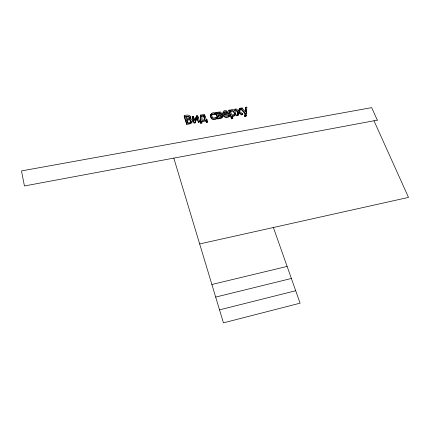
<?xml version="1.0" encoding="UTF-8"?>
<svg xmlns="http://www.w3.org/2000/svg" width="430" height="430" viewBox="0 0 430 430"><rect width="100%" height="100%" fill="white"/><g stroke="black" fill="none" stroke-linecap="round" stroke-linejoin="round"><path stroke-width="0.64" d="M222.552 116.664C222.417 118.895 219.23 118.454 217.774 118.943L215.785 113.106L215.935 112.429L220.262 111.945A1.311 1.08 14.2 0 1 221.171 112.574C221.563 114.122 220.225 114.487 222.348 115.079C223.933 117.68 219.488 118.218 217.929 118.277L217.774 118.943M245.272 111.918L245.68 107.333L246.841 107.14L246.148 115.643L245.949 116.31L244.756 116.519L245.267 113.23L240.881 108.156L242.085 107.951L245.428 111.902L245.68 107.333M190.931 121.819C191.151 119.459 188.12 119.846 186.668 120.325L186.776 119.653C191.071 117.406 193.032 122.953 187.706 122.577L186.776 119.653M245.949 116.31L246.057 115.004M246.164 113.692L246.481 109.774M211.587 115.928C211.592 114.041 213.995 114.084 215.231 114.697M244.756 116.519L245.267 113.23M186.658 124.361L186.765 123.695C190.243 124.673 195.537 119.884 189.888 118.513C192.823 115.149 186.26 114.256 184.25 115.783L184.148 116.46L186.658 124.361C188.55 124.087 192.871 123.845 192.135 120.846M185.76 116.466L186.496 118.777L189.216 118.035L189.404 116.933L188.926 116.294L185.76 116.466L185.658 117.143L188.56 116.863L189.291 117.605L189.286 118.486M192.242 116.487L192.129 117.164L194.037 123.077L195.086 122.894L196.892 117.922L198.327 122.33L199.472 122.131L199.595 121.464L197.666 115.562L196.585 115.745L194.795 120.631L193.387 116.294L192.242 116.487L194.156 122.41L194.037 123.077M193.387 116.294L194.274 120.061M195.086 122.894L197.01 117.256L198.45 121.663L198.327 122.33M196.585 115.745L195.123 120.078M200.326 115.106L200.751 120.008L200.53 121.05L200.079 121.131L200.821 123.394L201.896 123.211L201.552 121.104L206.067 120.319L206.411 122.421L207.48 122.233L207.615 121.566L206.862 119.303L206.185 119.422L204.513 114.385L200.326 115.106L200.907 118.062L200.53 121.05M200.079 121.131L200.203 120.459L200.659 120.384M201.681 115.751L201.552 116.422L203.508 116.084L203.637 115.412L201.681 115.751L202.057 118.228L201.794 120.185L205.035 119.621L203.637 115.412M200.821 123.394L200.203 120.459M201.552 121.104L201.423 121.771L205.932 120.986L206.067 120.319M206.728 119.975L206.862 119.303M214.86 113.595L215.005 112.923C211.533 111.424 208.781 115.89 211.872 118.218A2.763 2.284 13.6 0 0 213.581 118.976L215.511 118.793L216.779 118.126C216.65 115.708 212.85 120.448 211.915 116.224C210.06 112.155 216.623 115.154 215.005 112.923M215.167 114.708L215.382 114.025M216.403 117.019L215.865 118.056M216.779 118.126L216.629 118.793L215.844 119.255L213.436 119.642A2.757 2.284 13.6 0 1 211.727 118.884C210.372 117.696 209.663 114.998 211.501 113.912M217.978 116.052L218.134 115.38L220.149 115.057L221.187 115.331L221.493 116.267L220.708 116.917L218.789 117.293L218.134 115.38M220.063 113.945L220.026 112.945L219.687 112.757L217.327 113.02L217.87 114.617L220.095 114.047L220.026 112.945M228.878 110.214L228.712 110.886L231.496 118.836L232.625 118.642L232.797 117.976L231.942 115.53C238.929 117.374 234.57 105.678 230.217 110.628L230.002 110.021L228.878 110.214L231.668 118.175L231.496 118.836M223.976 114.88L228.62 114.079L228.792 113.407C222.46 103.716 219.585 121.384 229.523 115.885C229.335 113.493 225.03 118.298 224.137 114.213L228.792 113.407M229.83 110.693L230.002 110.021M228.91 115.498L229.082 114.826M228.98 115.482L229.147 114.815M230.501 111.445L231.657 114.735C236.806 116.471 233.576 107.452 230.501 111.445L230.329 112.117C232.017 109.645 235.081 112.375 234.237 114.676M229.523 115.885L229.351 116.551C226.433 119.4 220.671 115.799 223.218 112.16M239.537 111.537L240.784 108.177L239.515 108.392L238.682 110.892L236.28 108.946L234.909 109.182L234.726 109.854L238.043 112.37L236.758 115.638L238.026 115.417L239.091 112.273L241.488 114.181L242.859 113.945L242.671 114.611L241.3 114.848L238.908 112.945M236.758 115.638L238.231 111.698L234.909 109.182M238.043 112.37L238.231 111.698M238.026 115.417L239.091 112.273M240.881 108.156L240.692 108.833L245.073 113.896M241.897 108.623L242.085 107.951M241.3 114.848L241.488 114.181M246.643 107.812L246.841 107.14M238.65 110.827L239.515 108.392M240.784 108.177L239.515 111.408L242.859 113.945M220.961 114.735L221.176 113.595M190.21 118.75L190.597 117.777L190.307 116.788M221.074 117.315L221.294 116.466L220.81 115.858L218.424 115.976M190.576 122.373L190.807 122.104M223.869 112.886L225.476 112.155L226.916 112.859M219.526 309.869L295.695 290.728M215.672 297.082L291.373 278.479M211.882 284.493L287.116 266.417M199.665 243.939L408.5 197.402L373.987 120.771M231.668 118.175L232.797 117.976M244.95 115.853L246.148 115.643M194.156 122.41L195.204 122.227M198.45 121.663L199.595 121.464M236.941 114.971L238.209 114.751M200.95 122.733L202.025 122.545M206.545 121.755L207.615 121.566M239.333 109.064L240.601 108.849M217.177 113.692L219.87 113.617M231.765 116.197C233.624 117.008 236.086 115.493 235.457 113.359M211.77 116.89L211.969 117.374M273.389 227.508L300.086 303.171L223.444 322.86L173.806 158.111M231.98 116.809L232.625 118.642M228.438 113.547L228.62 114.079M215.935 112.429L217.929 118.277M207.104 121.104L207.48 122.233M204.379 115.063L205.008 116.949M205.932 120.986L206.411 122.421M203.508 116.084L204.701 119.691M197.542 116.234L198.123 118.003M186.856 120.905L187.416 122.663M184.25 115.783L186.765 123.695M224.03 112.208L223.879 113.461L227.432 112.848C227.072 111.322 224.922 111.026 224.03 112.208M377.325 120.153L24.435 185.975L21.5 170.914L371.66 107.64L377.325 120.153"/></g></svg>
